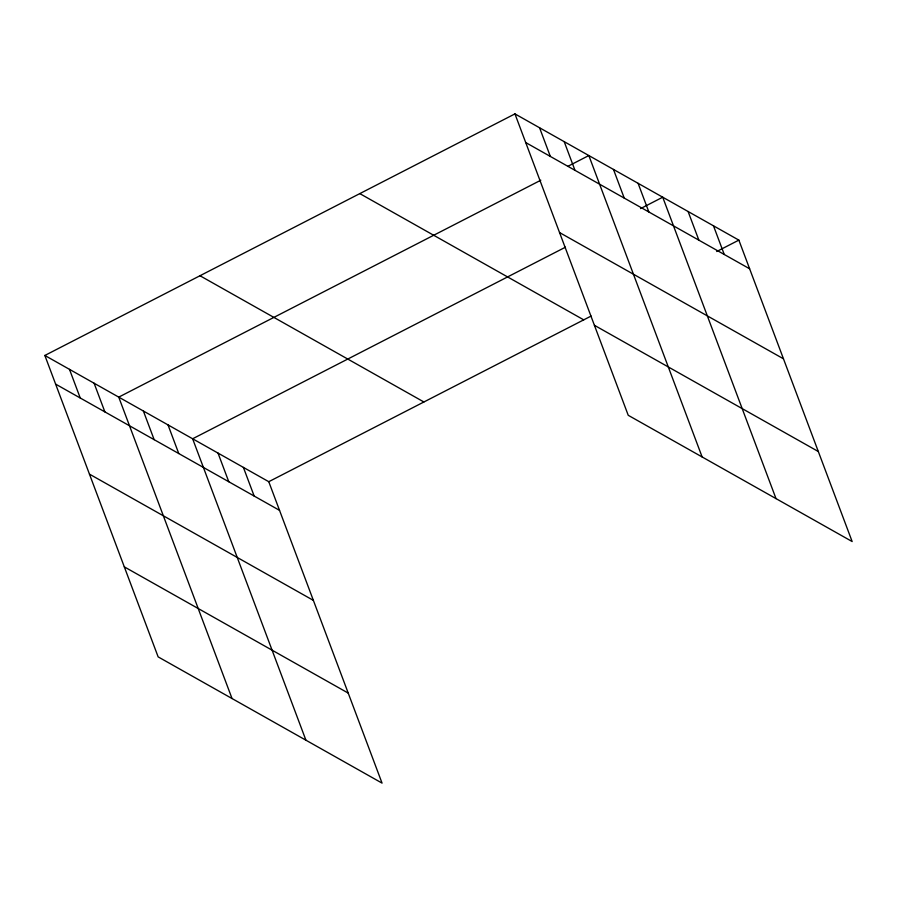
<?xml version="1.0" encoding="UTF-8"?>
<svg xmlns="http://www.w3.org/2000/svg" width="897" height="897" viewBox="0 0 897 897"><rect width="100%" height="100%" fill="white"/><g stroke="black" fill="none" stroke-linecap="round" stroke-linejoin="round"><path stroke-width="1.35" d="M44.85 355.459L268.764 481.7L382.055 783.115L158.141 656.873L44.85 355.459L514.945 113.885L738.859 240.127L852.15 541.541L628.236 415.3L514.945 113.885M540.813 180.219L118.74 397.124L232.031 698.528M567.902 166.304L588.836 155.551L702.127 456.954M565.458 247.191L192.631 438.779L305.922 740.193M640.57 208.597L662.726 197.205L776.017 498.62M268.764 481.7L591.112 316.058M716.692 251.519L738.859 240.127M525.709 142.545L749.634 268.786M559.549 232.558L783.462 358.8M594.397 325.286L818.322 451.527M359.809 193.606L583.723 319.848M199.975 275.738L423.9 401.979M55.625 384.118L279.539 510.359M89.453 474.132L313.367 600.373M124.313 566.859L348.227 693.101M713.485 225.82L724.249 254.479M688.1 211.513L698.875 240.172M638.092 183.324L648.867 211.984M613.47 169.432L624.234 198.091M564.202 141.659L574.977 170.318M539.568 127.778L550.343 156.437M243.39 467.393L254.165 496.052M218.016 453.086L228.78 481.745M168.008 424.898L178.772 453.557M143.374 411.005L154.149 439.665M94.107 383.232L104.882 411.891M69.484 369.351L80.248 398.01"/></g></svg>
